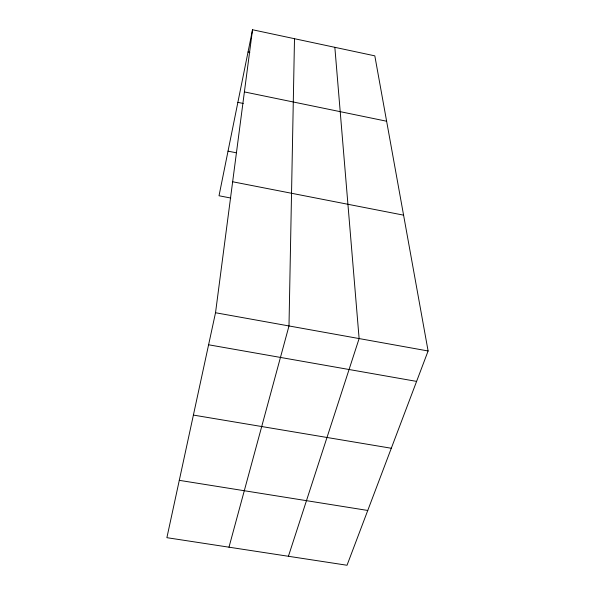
<?xml version="1.0" encoding="UTF-8"?>
<svg xmlns="http://www.w3.org/2000/svg" width="595" height="595" viewBox="0 0 595 595"><rect width="100%" height="100%" fill="white"/><g stroke="black" fill="none" stroke-linecap="round" stroke-linejoin="round"><path stroke-width="0.89" d="M294.495 38.705L288.992 325.956L228.986 547.184M215.524 312.739L252.525 29.75L374.82 55.848L428.11 350.976L347.026 565.25L166.89 537.679L215.524 312.739L428.11 350.976M252.525 29.75L219.02 195.762L230.778 198.038M288.411 556.28L359.12 338.562L334.844 47.317M179.288 480.336L367.762 510.458M193.397 415.079L391.302 448.251M208.592 344.78L416.597 381.395M232.645 181.765L403.589 215.152M228.026 151.152L236.2 152.774M237.874 102.355L243.236 103.456M244.396 91.92L386.624 121.224M248.033 51.988L249.841 52.367"/></g></svg>
